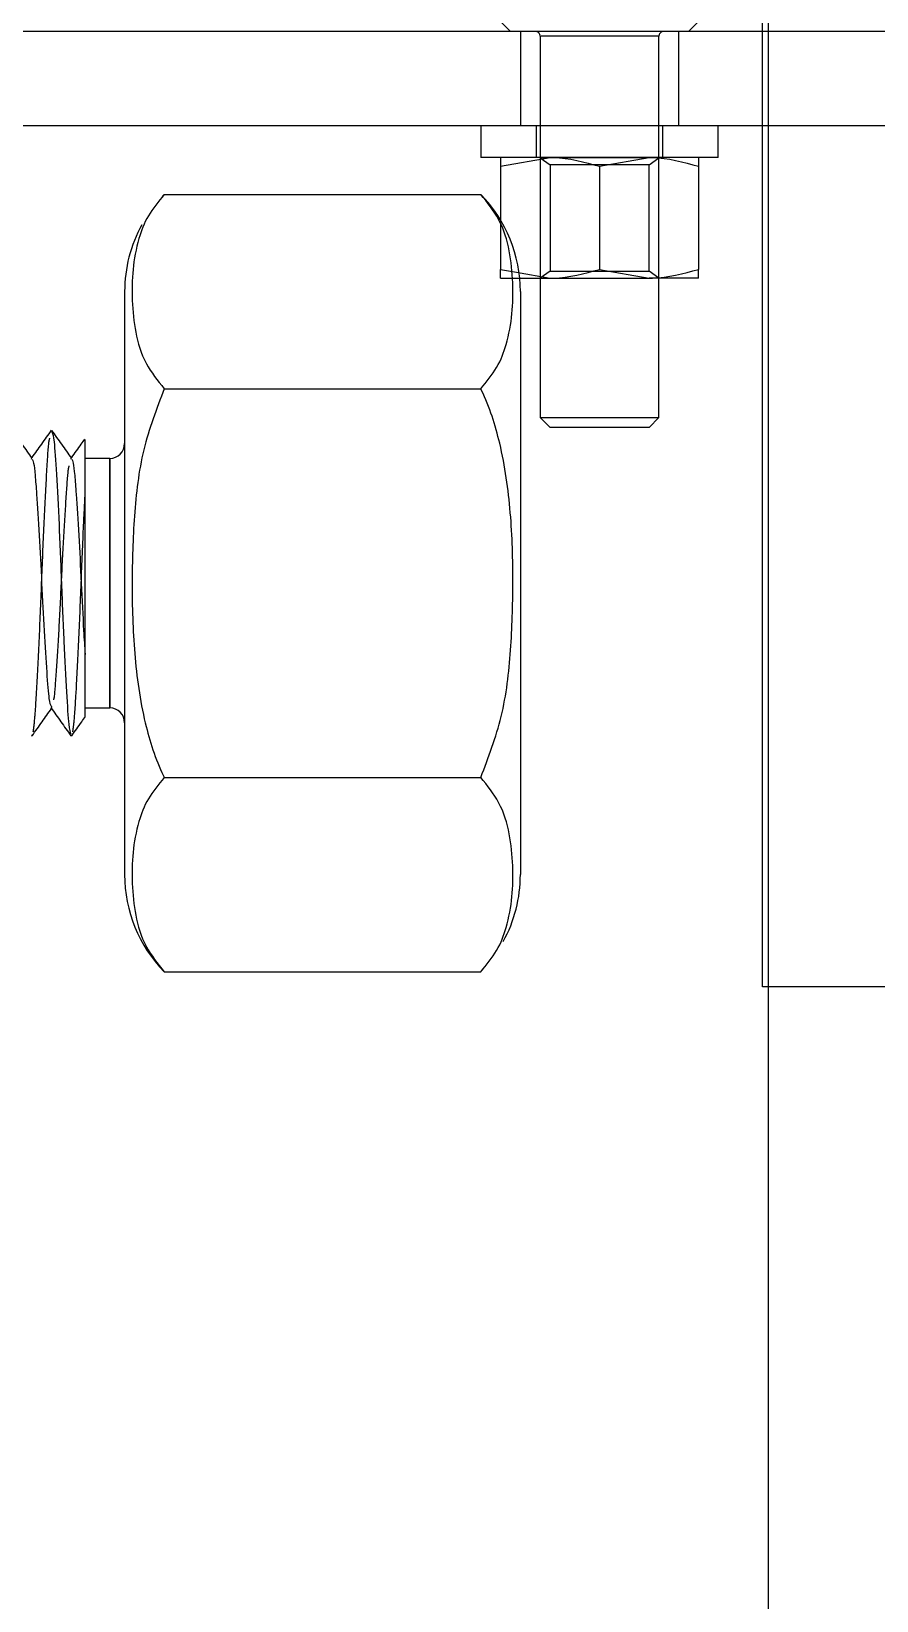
# Model space of a CAD drawing. Header units: metres. Extents: x 0 to 21025, y 0 to 14850.
# Drawn here: x 2346.9 to 2389.6, y 8972.1 to 9051.4 of the extents above; entities that cross this region are included whole.
import ezdxf

# ---------------------------------------------------------------- set-up
doc = ezdxf.new("R2010")
doc.units = ezdxf.units.M
doc.header["$LTSCALE"] = 25
doc.linetypes.add('HIDDEN2', pattern=[4.7625, 3.175, -1.5875])
for name, color, linetype in [('SL1', 8, 'Continuous'), ('SL4', 4, 'Continuous'), ('ST1', 7, 'HIDDEN2')]:
    doc.layers.add(name, color=color, linetype=linetype)

msp = doc.modelspace()

# ---------------------------------------------------------------- linework, layer by layer
at = {"layer": 'SL1'}
for p, q in [((2384.087, 9379.634), (2384.087, 9003.134)), ((2384.087, 9003.134), (2384.087, 8892.874))]:
    msp.add_line(p, q, dxfattribs=at)
at = {"layer": 'SL4'}
for p, q in [((2875.564, 9046.619), (1925.562, 9046.619)), ((2369.564, 9046.619), (2369.564, 9045.019)), ((2381.564, 9045.019), (2381.564, 9046.619)), ((2383.802, 9003.134), (2383.802, 9046.619)), ((2381.564, 9045.019), (2369.564, 9045.019)), ((2370.564, 9044.572), (2373.064, 9045.019)), ((2375.564, 9044.572), (2378.064, 9045.019)), ((2370.564, 9044.572), (2370.564, 9041.852)), ((2375.564, 9044.572), (2375.564, 9039.365)), ((2380.564, 9044.572), (2380.564, 9039.365)), ((2353.558, 9043.142), (2353.458, 9043.038)), ((2353.564, 9043.148), (2369.564, 9043.148)), ((2371.365, 9039.222), (2373.064, 9038.919)), ((2375.564, 9039.365), (2378.064, 9038.919)), ((2351.564, 9038.241), (2351.564, 9008.796)), ((2371.531, 9038.919), (2373.064, 9038.919)), ((2371.564, 9038.241), (2371.564, 9008.796)), ((2372.564, 9038.919), (2372.564, 9031.884)), ((2373.064, 9038.919), (2378.064, 9038.919)), ((2380.564, 9038.919), (2378.064, 9038.919)), ((2378.564, 9031.884), (2378.564, 9038.919)), ((2353.564, 9033.334), (2369.564, 9033.334)), ((2347.858, 9031.189), (2347.87, 9031.246)), ((2372.564, 9031.884), (2373.064, 9031.384)), ((2372.564, 9031.884), (2378.151, 9031.884)), ((2377.72, 9031.384), (2373.064, 9031.384)), ((2378.064, 9031.384), (2377.72, 9031.384)), ((2378.064, 9031.384), (2378.564, 9031.884)), ((2378.151, 9031.884), (2378.564, 9031.884)), ((2350.814, 9029.819), (2349.564, 9029.819)), ((2350.814, 9017.219), (2350.814, 9029.819)), ((2349.564, 9017.219), (2350.814, 9017.219)), ((2346.87, 9015.791), (2346.891, 9015.85)), ((2348.87, 9015.791), (2348.891, 9015.85)), ((2353.564, 9013.704), (2369.564, 9013.704)), ((2353.564, 9003.889), (2369.564, 9003.889)), ((2369.571, 9003.895), (2369.67, 9003.999)), ((2483.802, 9003.134), (2383.802, 9003.134))]:
    msp.add_line(p, q, dxfattribs=at)
for centre, radius, start, end in [((2364.543, 9038.241), 7.021, 0, 44.34613), ((2358.585, 9038.241), 7.021, 151.24334, 180), ((2350.814, 9030.569), 0.75, 270, 0), ((2350.814, 9016.469), 0.75, 0, 90), ((2358.585, 9008.796), 7.021, 180, 224.34613), ((2364.543, 9008.796), 7.021, 331.24334, 0)]:
    msp.add_arc(centre, radius, start, end, dxfattribs=at)
for points, knots in [([(2370.564, 9045.019), (2370.564, 9045.012), (2370.564, 9044.987), (2370.564, 9044.747), (2370.564, 9044.572)], [0, 0, 0, 0, 0.268634, 1, 1, 1, 1]), ([(2373.064, 9045.019), (2373.123, 9045.018), (2373.968, 9045.012), (2374.795, 9044.784), (2375.564, 9044.572)], [0, 0, 0, 0, 0.070201, 1, 1, 1, 1]), ([(2378.064, 9045.019), (2378.123, 9045.018), (2378.968, 9045.012), (2379.795, 9044.784), (2380.564, 9044.572)], [0, 0, 0, 0, 0.070201, 1, 1, 1, 1]), ([(2380.564, 9045.019), (2380.564, 9045.012), (2380.564, 9044.987), (2380.564, 9044.747), (2380.564, 9044.572)], [0, 0, 0, 0, 0.268634, 1, 1, 1, 1]), ([(2353.564, 9043.148), (2353.272, 9042.793), (2352.68, 9042.073), (2352.208, 9040.791), (2351.947, 9039.36), (2351.923, 9037.778), (2352.077, 9036.186), (2352.505, 9034.668), (2353.233, 9033.751), (2353.564, 9033.334)], [0, 0, 0, 0, 0.114678, 0.232485, 0.388423, 0.5445, 0.705441, 0.865997, 1, 1, 1, 1]), ([(2369.564, 9033.334), (2369.856, 9033.689), (2370.449, 9034.409), (2370.92, 9035.691), (2371.182, 9037.122), (2371.205, 9038.704), (2371.051, 9040.296), (2370.623, 9041.814), (2369.895, 9042.731), (2369.564, 9043.148)], [0, 0, 0, 0, 0.114678, 0.232485, 0.388423, 0.5445, 0.705441, 0.865997, 1, 1, 1, 1]), ([(2373.064, 9038.919), (2373.123, 9038.919), (2373.968, 9038.925), (2374.795, 9039.153), (2375.564, 9039.365)], [0, 0, 0, 0, 0.070201, 1, 1, 1, 1]), ([(2378.064, 9038.919), (2378.123, 9038.919), (2378.968, 9038.925), (2379.795, 9039.153), (2380.564, 9039.365)], [0, 0, 0, 0, 0.070201, 1, 1, 1, 1]), ([(2380.564, 9038.919), (2380.564, 9038.925), (2380.564, 9038.95), (2380.564, 9039.19), (2380.564, 9039.365)], [0, 0, 0, 0, 0.268634, 1, 1, 1, 1]), ([(2353.564, 9033.334), (2353.178, 9032.319), (2352.39, 9030.246), (2352.014, 9026.902), (2351.911, 9023.464), (2352.007, 9019.961), (2352.465, 9016.675), (2353.127, 9014.605), (2353.55, 9013.732), (2353.564, 9013.704)], [0, 0, 0, 0, 0.161979, 0.330793, 0.499953, 0.677538, 0.854667, 0.995314, 1, 1, 1, 1]), ([(2369.564, 9013.704), (2369.95, 9014.719), (2370.738, 9016.791), (2371.115, 9020.135), (2371.218, 9023.573), (2371.122, 9027.076), (2370.663, 9030.362), (2370.001, 9032.432), (2369.578, 9033.305), (2369.564, 9033.334)], [0, 0, 0, 0, 0.161979, 0.330793, 0.499953, 0.677538, 0.854667, 0.995314, 1, 1, 1, 1]), ([(2346.895, 9029.823), (2346.727, 9030.058), (2346.392, 9030.528), (2346.057, 9030.997), (2345.89, 9031.232)], [0, 0, 0, 0, 0.499908, 1, 1, 1, 1]), ([(2347.858, 9031.241), (2347.691, 9031.006), (2347.362, 9030.545), (2347.033, 9030.083), (2346.871, 9029.856)], [0, 0, 0, 0, 0.5082022, 1, 1, 1, 1]), ([(2348.895, 9029.823), (2348.727, 9030.058), (2348.392, 9030.528), (2348.057, 9030.997), (2347.89, 9031.232)], [0, 0, 0, 0, 0.499908, 1, 1, 1, 1]), ([(2347.89, 9031.155), (2347.927, 9031.049), (2348.007, 9030.823), (2348.113, 9029.101), (2348.25, 9026.562), (2348.37, 9023.519), (2348.491, 9020.475), (2348.627, 9017.937), (2348.733, 9016.227), (2348.811, 9016.001), (2348.847, 9015.898)], [0, 0, 0, 0, 0.111758, 0.239388, 0.372264, 0.501747, 0.63123, 0.764106, 0.891736, 1, 1, 1, 1]), ([(2349.537, 9030.79), (2349.477, 9030.706), (2349.255, 9030.394), (2349.033, 9030.083), (2348.871, 9029.856)], [0, 0, 0, 0, 0.270973, 1, 1, 1, 1]), ([(2349.564, 9019.921), (2349.564, 9020.459), (2349.564, 9021.592), (2349.564, 9023.678), (2349.564, 9025.876), (2349.564, 9027.943), (2349.564, 9029.576), (2349.564, 9030.621), (2349.564, 9030.723), (2349.564, 9030.771)], [0, 0, 0, 0, 0.128008, 0.26934, 0.411278, 0.563146, 0.714931, 0.866636, 1, 1, 1, 1]), ([(2346.894, 9029.775), (2346.918, 9029.733), (2346.97, 9029.645), (2347.04, 9029.005), (2347.13, 9027.863), (2347.249, 9026.002), (2347.37, 9023.52), (2347.491, 9021.028), (2347.627, 9018.954), (2347.732, 9017.564), (2347.809, 9017.381), (2347.844, 9017.299)], [0, 0, 0, 0, 0.072607, 0.155069, 0.237884, 0.371691, 0.502076, 0.632461, 0.766268, 0.894784, 1, 1, 1, 1]), ([(2348.894, 9029.775), (2348.918, 9029.733), (2348.97, 9029.645), (2349.04, 9029.005), (2349.13, 9027.863), (2349.25, 9026.001), (2349.37, 9023.525), (2349.472, 9021.403), (2349.54, 9020.311), (2349.564, 9019.921)], [0, 0, 0, 0, 0.1030009, 0.2199809, 0.3374621, 0.5272816, 0.7122457, 0.8972099, 1, 1, 1, 1]), ([(2349.564, 9016.794), (2349.564, 9016.832), (2349.564, 9016.915), (2349.564, 9017.945), (2349.564, 9019.117), (2349.564, 9019.839), (2349.564, 9019.921)], [0, 0, 0, 0, 0.291037, 0.62536, 0.957486, 1, 1, 1, 1]), ([(2346.891, 9015.807), (2347.059, 9016.042), (2347.385, 9016.499), (2347.711, 9016.957), (2347.87, 9017.18)], [0, 0, 0, 0, 0.512508, 1, 1, 1, 1]), ([(2347.842, 9017.22), (2348.01, 9016.985), (2348.345, 9016.515), (2348.68, 9016.045), (2348.847, 9015.81)], [0, 0, 0, 0, 0.499911, 1, 1, 1, 1]), ([(2348.891, 9015.807), (2349.059, 9016.042), (2349.29, 9016.366), (2349.521, 9016.69), (2349.585, 9016.779)], [0, 0, 0, 0, 0.72377, 1, 1, 1, 1]), ([(2353.564, 9013.704), (2353.272, 9013.348), (2352.68, 9012.628), (2352.208, 9011.346), (2351.947, 9009.916), (2351.923, 9008.334), (2352.077, 9006.741), (2352.505, 9005.223), (2353.233, 9004.306), (2353.564, 9003.889)], [0, 0, 0, 0, 0.114678, 0.232485, 0.388423, 0.5445, 0.705441, 0.865997, 1, 1, 1, 1]), ([(2369.564, 9003.889), (2369.856, 9004.244), (2370.449, 9004.964), (2370.92, 9006.247), (2371.182, 9007.677), (2371.205, 9009.259), (2371.051, 9010.851), (2370.623, 9012.369), (2369.895, 9013.286), (2369.564, 9013.704)], [0, 0, 0, 0, 0.114678, 0.232485, 0.388423, 0.5445, 0.705441, 0.865997, 1, 1, 1, 1])]:
    msp.add_open_spline(points, degree=3, knots=knots, dxfattribs=at)
at = {"layer": 'ST1'}
for p, q in [((2383.802, 9046.619), (2383.802, 9153.134)), ((2370.564, 9051.884), (2371.064, 9051.384)), ((2380.064, 9051.384), (2380.564, 9051.884)), ((2875.564, 9051.381), (1875.564, 9051.381)), ((2379.445, 9051.384), (2371.064, 9051.384)), ((2371.564, 9051.381), (2371.564, 9046.619)), ((2372.564, 9051.134), (2372.564, 9038.919)), ((2378.522, 9051.134), (2372.606, 9051.134)), ((2378.564, 9038.919), (2378.564, 9051.134)), ((2380.064, 9051.384), (2379.445, 9051.384)), ((2379.564, 9046.619), (2379.564, 9051.381)), ((2372.364, 9046.619), (2372.364, 9045.019)), ((2378.764, 9045.019), (2378.764, 9046.619)), ((2372.564, 9045.019), (2372.564, 9044.993)), ((2378.564, 9044.993), (2372.564, 9044.993)), ((2372.564, 9044.993), (2373.064, 9044.643)), ((2378.064, 9044.643), (2373.064, 9044.643)), ((2373.064, 9044.643), (2373.064, 9039.269)), ((2378.064, 9044.643), (2378.564, 9044.993)), ((2378.064, 9039.269), (2378.064, 9044.643)), ((2378.564, 9044.993), (2378.564, 9045.019)), ((2370.564, 9041.852), (2370.564, 9039.365)), ((2370.564, 9039.365), (2371.365, 9039.222)), ((2373.064, 9039.269), (2372.564, 9038.919)), ((2373.064, 9039.269), (2378.064, 9039.269)), ((2378.564, 9038.919), (2378.064, 9039.269)), ((2370.564, 9038.919), (2371.531, 9038.919)), ((2346.871, 9029.856), (2346.855, 9029.833)), ((2346.856, 9029.786), (2346.87, 9029.84)), ((2348.871, 9029.856), (2348.855, 9029.833)), ((2348.856, 9029.786), (2348.87, 9029.84)), ((2350.814, 9029.819), (2350.814, 9017.219)), ((2347.87, 9017.197), (2347.893, 9017.286)), ((2347.87, 9017.18), (2347.895, 9017.214))]:
    msp.add_line(p, q, dxfattribs=at)
for centre, start, end in [((2372.314, 9051.134), 0, 90), ((2378.814, 9051.134), 90, 180)]:
    msp.add_arc(centre, 0.25, start, end, dxfattribs=at)
for points, knots in [([(2370.564, 9038.919), (2370.564, 9038.925), (2370.564, 9038.95), (2370.564, 9039.19), (2370.564, 9039.365)], [0, 0, 0, 0, 0.268634, 1, 1, 1, 1]), ([(2346.949, 9016.009), (2346.977, 9016.228), (2347.034, 9016.666), (2347.127, 9018.17), (2347.25, 9020.479), (2347.37, 9023.516), (2347.491, 9026.57), (2347.627, 9029.071), (2347.713, 9030.589), (2347.77, 9030.794), (2347.785, 9030.847)], [0, 0, 0, 0, 0.103388, 0.206233, 0.357671, 0.505243, 0.652814, 0.804253, 0.949712, 1, 1, 1, 1]), ([(2347.982, 9017.624), (2347.988, 9017.643), (2348.035, 9017.805), (2348.113, 9018.994), (2348.25, 9021.019), (2348.37, 9023.519), (2348.491, 9026.017), (2348.628, 9028.05), (2348.708, 9029.256), (2348.759, 9029.42), (2348.767, 9029.448)], [0, 0, 0, 0, 0.020732, 0.175704, 0.337058, 0.494284, 0.651511, 0.812864, 0.967837, 1, 1, 1, 1]), ([(2348.949, 9016.009), (2348.977, 9016.228), (2349.034, 9016.666), (2349.127, 9018.17), (2349.25, 9020.48), (2349.37, 9023.512), (2349.472, 9026.105), (2349.54, 9027.44), (2349.564, 9027.917)], [0, 0, 0, 0, 0.140699, 0.280657, 0.486746, 0.687573, 0.8884, 1, 1, 1, 1])]:
    msp.add_open_spline(points, degree=3, knots=knots, dxfattribs=at)

doc.saveas('drawing.dxf')
